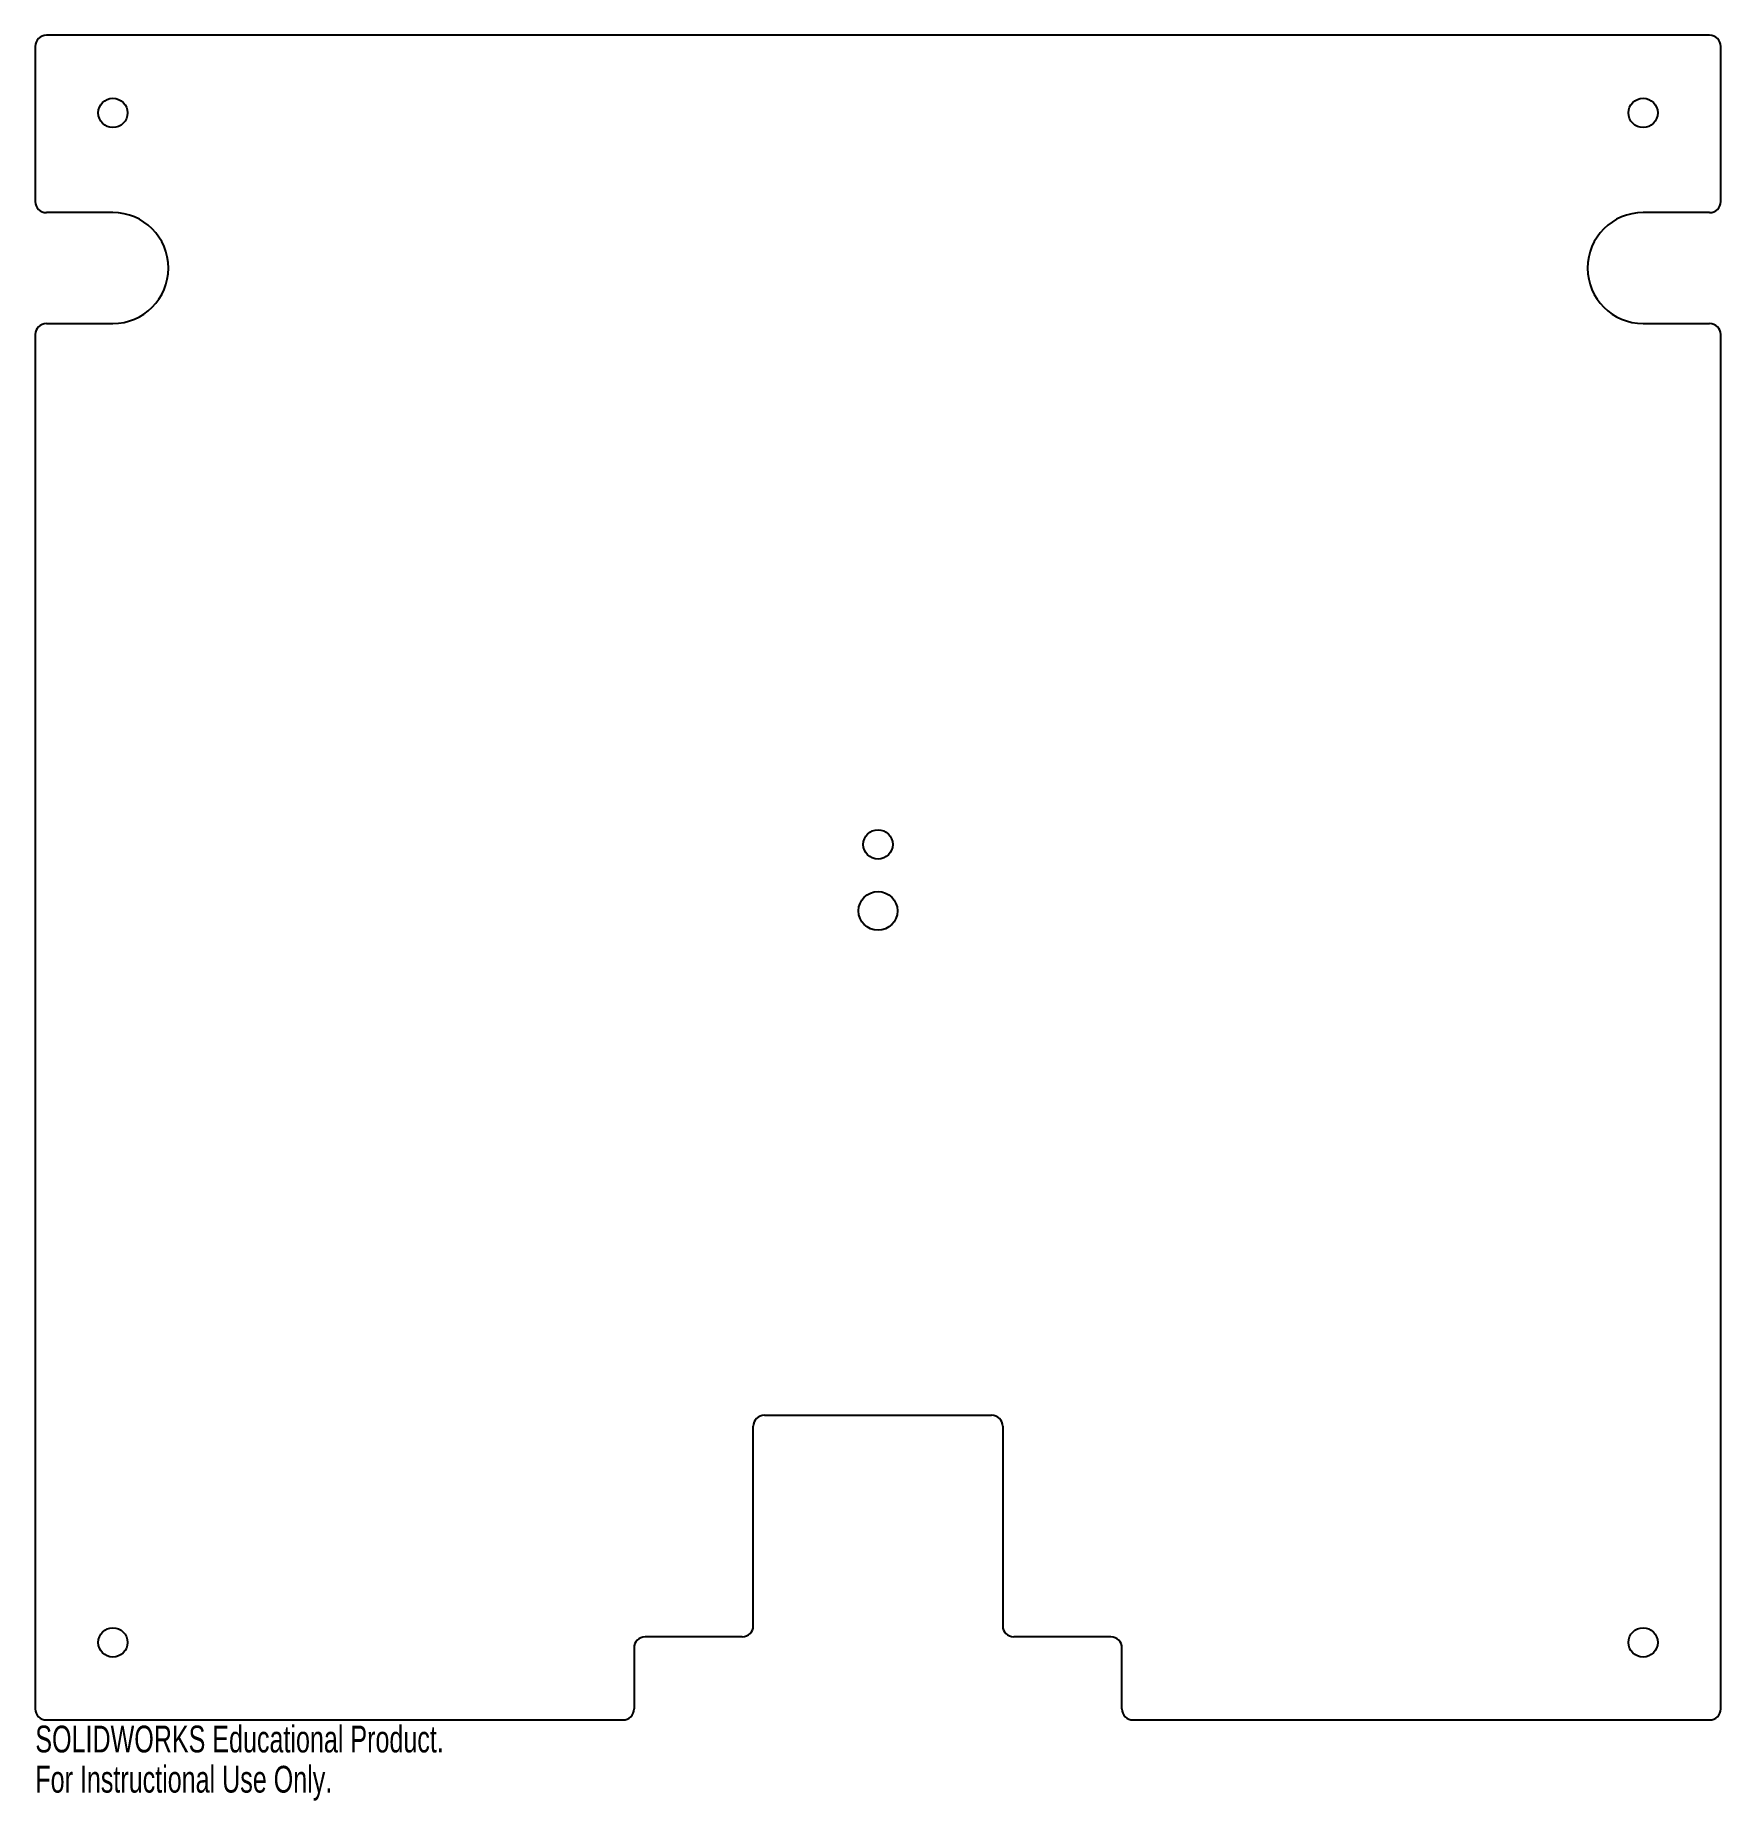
# Model space of a CAD drawing. Header units: millimetres. Extents: x -152 to 152, y -167 to 152.
import ezdxf

# ---------------------------------------------------------------- set-up
doc = ezdxf.new("R2010")
doc.units = ezdxf.units.MM
doc.styles.add('SLDTEXTSTYLE0', font='TXT', dxfattribs={"width": 0.7})

msp = doc.modelspace()

# ---------------------------------------------------------------- linework, layer by layer
at = {"color": 7, "linetype": 'Continuous', "lineweight": 25}
for p, q in [((-152, 150), (-152, 122)), ((150, 152), (-150, 152)), ((152, 122), (152, 150)), ((-138, 120), (-150, 120)), ((150, 120), (138, 120)), ((-150, 100), (-138, 100)), ((138, 100), (150, 100)), ((-152, 98), (-152, -150)), ((152, -150), (152, 98)), ((-20.5, -97), (20.5, -97)), ((-22.5, -135), (-22.5, -99)), ((22.5, -99), (22.5, -135)), ((-44, -139), (-44, -150)), ((-24.5, -137), (-42, -137)), ((42, -137), (24.5, -137)), ((44, -150), (44, -139)), ((-150, -152), (-46, -152)), ((46, -152), (150, -152))]:
    msp.add_line(p, q, dxfattribs=at)
for centre, radius in [((-138, 138), 2.65), ((138, 138), 2.65), ((0, 6), 2.65), ((0, -6), 3.5), ((-138, -138), 2.65), ((138, -138), 2.65)]:
    msp.add_circle(centre, radius, dxfattribs=at)
for centre, radius, start, end in [((-150, 150), 2, 90, 180), ((150, 150), 2, 0, 90), ((-150, 122), 2, 180, 270), ((150, 122), 2, 270, 0), ((-138, 110), 10, 270, 90), ((138, 110), 10, 90, 270), ((-150, 98), 2, 90, 180), ((150, 98), 2, 0, 90), ((-20.5, -99), 2, 90, 180), ((20.5, -99), 2, 0, 90), ((-24.5, -135), 2, 270, 0), ((24.5, -135), 2, 180, 270), ((-42, -139), 2, 90, 180), ((42, -139), 2, 0, 90), ((-150, -150), 2, 180, 270), ((-46, -150), 2, 270, 0), ((46, -150), 2, 180, 270), ((150, -150), 2, 270, 0)]:
    msp.add_arc(centre, radius, start, end, dxfattribs=at)

# ---------------------------------------------------------------- texts
at = {"color": 254, "linetype": 'Continuous', "char_height": 4.8336, "attachment_point": 1, "style": 'SLDTEXTSTYLE0'}
for s, insert in [('SOLIDWORKS Educational Product.', (-152, -153.02)), ('For Instructional Use Only.', (-152, -160.27))]:
    msp.add_mtext(s, dxfattribs=dict(at, insert=insert))

doc.saveas('drawing.dxf')
